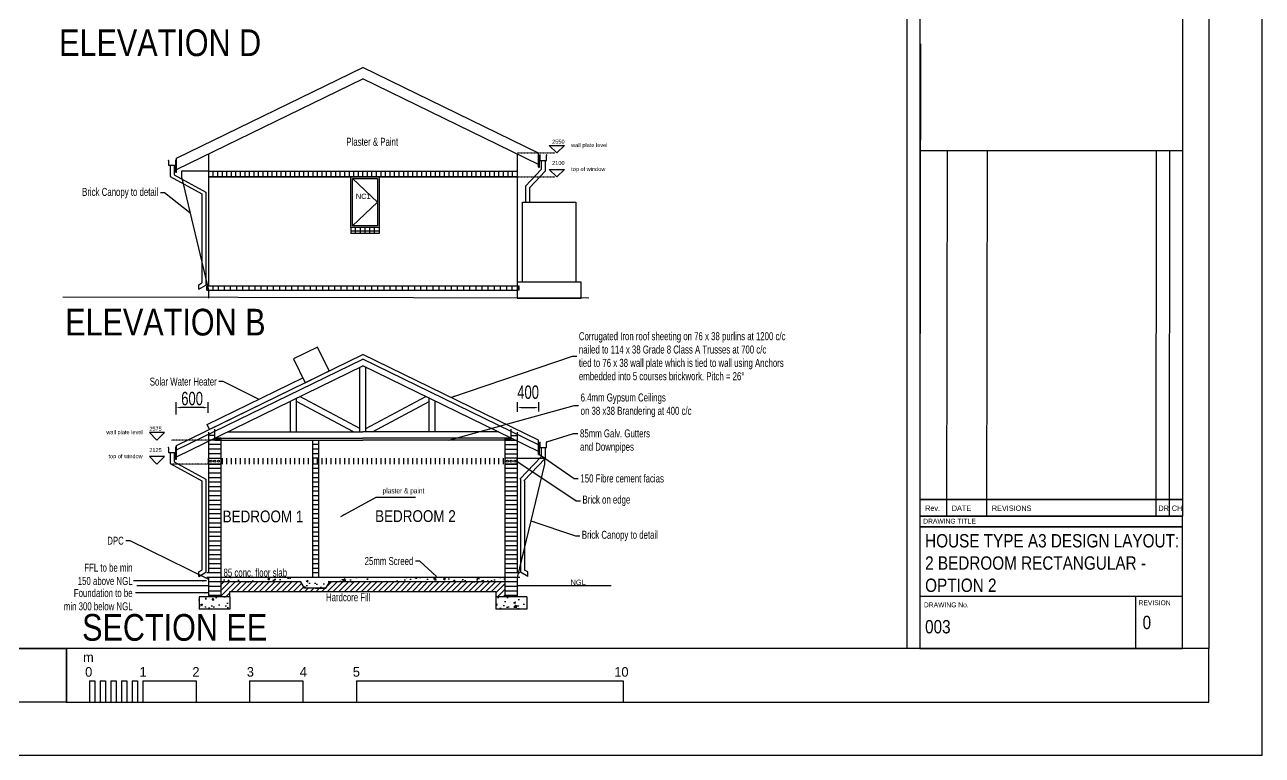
# Model space of a CAD drawing. Header units: millimetres. Extents: x 117 to 65811, y -976 to 29724.
# Drawn here: x 18919 to 42117, y -976 to 12723 of the extents above; entities that cross this region are included whole.
import ezdxf
from ezdxf.enums import TextEntityAlignment as Align

# ---------------------------------------------------------------- set-up
doc = ezdxf.new("R2010")
doc.units = ezdxf.units.MM
doc.linetypes.add('DASHED', pattern=[0.75, 0.5, -0.25])
doc.linetypes.add('DASHED2', pattern=[0.187, 0.125, -0.062])
for name, color, linetype in [('11', 1, 'Continuous'), ('2', 1, 'Continuous'), ('3', 2, 'Continuous'), ('7', 6, 'Continuous'), ('BRICKONEDGE', 5, 'Continuous'), ('DIMS', 5, 'Continuous'), ('RAIN', 5, 'Continuous'), ('TEXT', 5, 'Continuous'), ('TEXTINDOOR', 1, 'Continuous'), ('WALL', 1, 'Continuous'), ('WALLS', 1, 'Continuous'), ('zastitle', 7, 'Continuous')]:
    doc.layers.add(name, color=color, linetype=linetype)
doc.styles.add('AERIAL1-25', font='arial.ttf', dxfattribs={"height": 50})
doc.styles.add('AERIAL100', font='arial.ttf', dxfattribs={"height": 100})
doc.styles.add('COMPACT', font='arial.ttf', dxfattribs={"width": 0.7})
doc.styles.add('ROMANS', font='romans', dxfattribs={"height": 120})
doc.dimstyles.new('AERIAL1-50', dxfattribs={"dimscale": 100, "dimtxt": 2.5, "dimasz": 0.8, "dimexe": 1, "dimexo": 2.5, "dimgap": 0.4, "dimtad": 1, "dimdec": 0, "dimzin": 0, "dimdsep": 46, "dimtxsty": 'COMPACT', "dimcen": 0.09, "dimadec": 0, "dimazin": 0, "dimtfac": 1, "dimtdec": 1, "dimtmove": 2, "dimatfit": 3, "dimfxl": 1, "dimtolj": 1, "dimtzin": 0, "dimarcsym": 0})

# ---------------------------------------------------------------- blocks, each defined once
blk = doc.blocks.new('LCNC1')
at = {"layer": '2', "color": 5}
blk.add_lwpolyline([(30, -30), (503, -30), (503, -919), (30, -919)], close=True, dxfattribs=at)
at = {"layer": '3'}
for p, q in [((0, -949), (0, 0)), ((0, 0), (533, 0)), ((533, 0), (533, -949)), ((30, -30), (503, -475)), ((30, -919), (503, -475))]:
    blk.add_line(p, q, dxfattribs=at)
at = {"layer": '3', "color": 5}
for p, q in [((0, -949), (0, -1059)), ((533, -1019), (0, -1019)), ((533, -1059), (0, -1059)), ((85, -949), (85, -1059)), ((178, -949), (178, -1059)), ((265, -949), (265, -1059)), ((350, -949), (350, -1059)), ((440, -949), (440, -1059)), ((533, -949), (533, -1059))]:
    blk.add_line(p, q, dxfattribs=at)
at = {"layer": '3', "color": 2}
blk.add_line((533, -949), (0, -949), dxfattribs=at)
blk = doc.blocks.new('*D26')
at = {"layer": 'DEFPOINTS', "color": 0, "transparency": 16777216}
for p in [(21756, 5544), (21756, 5161), (22356, 5192)]:
    blk.add_point(p, dxfattribs=at)
at = {"layer": 'DIMS', "color": 0, "lineweight": -2, "transparency": 16777216}
for p, q in [((21756, 5411), (21756, 5644)), ((22356, 5442), (22356, 5644)), ((22276, 5544), (21836, 5544))]:
    blk.add_line(p, q, dxfattribs=at)
at = {"layer": 'DIMS', "color": 0, "transparency": 16777216}
for points in [[(21836, 5557), (21836, 5530), (21756, 5544)], [(22276, 5557), (22276, 5530), (22356, 5544)]]:
    blk.add_solid(points, dxfattribs=at)
at = {"layer": 'DIMS', "color": 0, "transparency": 16777216, "insert": (22056, 5711), "char_height": 250, "attachment_point": 5, "style": 'COMPACT'}
blk.add_mtext('\\A1;600', dxfattribs=at)
blk = doc.blocks.new('*D56')
at = {"layer": 'DEFPOINTS', "color": 0, "transparency": 16777216}
for p in [(28555, 5544), (28155, 5213), (28555, 5220)]:
    blk.add_point(p, dxfattribs=at)
at = {"layer": 'DIMS', "color": 0, "lineweight": -2, "transparency": 16777216}
for p, q in [((28155, 5463), (28155, 5644)), ((28555, 5470), (28555, 5644)), ((28235, 5544), (28475, 5544))]:
    blk.add_line(p, q, dxfattribs=at)
at = {"layer": 'DIMS', "color": 0, "transparency": 16777216}
for points in [[(28235, 5557), (28235, 5530), (28155, 5544)], [(28475, 5557), (28475, 5530), (28555, 5544)]]:
    blk.add_solid(points, dxfattribs=at)
at = {"layer": 'DIMS', "color": 0, "transparency": 16777216, "insert": (28355, 5831), "char_height": 250, "attachment_point": 5, "style": 'COMPACT'}
blk.add_mtext('\\A1;400', dxfattribs=at)

msp = doc.modelspace()

# ---------------------------------------------------------------- hatches: boundary and pattern name
at = {"layer": '7'}
h = msp.add_hatch(dxfattribs=at)
h.set_pattern_fill('AR-CONC', color=256, scale=50, style=0)
h.set_pattern_definition([(50, (-3507546.27, -1527520.47), (358.630091, -31.376067), [37.5, -412.5]), (355, (-3507546.27, -1527520.47), (-69.375667, 376.096067), [30, -330]), (100.4514, (-3507516.38, -1527523.1), (289.25469, 344.71977), [31.870095, -350.571056]), (46.1842, (-3507546.27, -1527420.47), (533.620524, -82.759507), [56.25, -618.75]), (96.6356, (-3507501.8, -1527427.37), (467.33135, 487.058935), [47.805144, -525.8565]), (351.1842, (-3507546.27, -1527420.5), (467.33097, 487.0593), [45, -495]), (21, (-3507496.27, -1527445.47), (298.453526, -201.309445), [37.5, -412.5]), (326, (-3507496.27, -1527445.47), (121.657666, 362.575023), [30, -330]), (71.4514, (-3507471.4, -1527462.25), (420.111314, 161.265248), [31.870095, -350.571056]), (37.5, (-3507546.27, -1527520.47), (6.0799277, 166.446927), [0, -326, 0, -335, 0, -331.25]), (7.5, (-3507546.27, -1527520.47), (131.534769, 197.205856), [0, -191, 0, -318.5, 0, -126.25]), (327.5, (-3507657.77, -1527520.47), (266.911218, -11.277436), [0, -125, 0, -390, 0, -517.5]), (317.5, (-3507707.77, -1527520.47), (291.593085, 50.052491), [0, -162.5, 0, -259, 0, -367.5])])
h.paths.add_polyline_path([(22765.9, 1993.7), (22185.9, 1993.7), (22185.9, 1763.7), (22765.9, 1763.7)])
h.paths.add_polyline_path([(27920.9, 2358.7), (22595.9, 2358.7), (22595.9, 2273.7), (24092.3, 2273.7), (24165.6, 2158.7), (24365.6, 2158.7), (24565.6, 2158.7), (24639, 2273.7), (27920.9, 2273.7)])
h.paths.add_polyline_path([(28330.9, 1993.7), (27750.9, 1993.7), (27750.9, 1763.7), (28330.9, 1763.7)])
h = msp.add_hatch(dxfattribs=at)
h.set_pattern_fill('ANSI31', color=256, scale=600, style=0)
h.set_pattern_definition([(45, (-3507546.27, -1527520.47), (-53.0330086, 53.0330086), [])])
h.paths.add_polyline_path([(27750.9, 2093.7), (27750.9, 1993.7), (27920.9, 1993.7), (27920.9, 2273.7), (24639, 2273.7), (24565.6, 2158.7), (24365.6, 2158.7), (24165.6, 2158.7), (24092.3, 2273.7), (22595.9, 2273.7), (22595.9, 1993.7), (22765.9, 1993.7), (22765.9, 2093.7)])

# ---------------------------------------------------------------- linework, layer by layer
at = {"color": 1, "linetype": 'Continuous'}
for p, q in [((35697.8, 28723.6), (35697.8, 3506.2)), ((40621.3, 28723.7), (40621.3, 3506.2)), ((35707.8, 12363.4), (35697.8, 5117.3)), ((40631.3, 10357.3), (35707.8, 10357.3)), ((40621.3, 3819), (35697.8, 3819)), ((35697.8, 3819), (40621.3, 3819)), ((35697.8, 3506.2), (40621.3, 3506.2)), ((35697.8, 3506.2), (40621.3, 3506.2)), ((35697.8, 2008.4), (40621.3, 2008.4)), ((39739, 2008.4), (39739, 1023.7))]:
    msp.add_line(p, q, dxfattribs=at)
at = {"color": 3, "linetype": 'Continuous'}
for p, q in [((41117.3, 28723.7), (41117.3, 1023.7)), ((41117.3, 28723.6), (41117.3, 1023.7)), ((40621.3, 3510.2), (40621.3, 3506.2))]:
    msp.add_line(p, q, dxfattribs=at)
at = {"color": 2, "linetype": 'Continuous'}
for p, q in [((36208.2, 10357.3), (36198.2, 3506.2)), ((36958.8, 10357.3), (36948.8, 3506.2)), ((40130.9, 10357.3), (40120.9, 3506.2)), ((40381.1, 10357.3), (40371.1, 3506.2))]:
    msp.add_line(p, q, dxfattribs=at)
at = {"color": 3, "linetype": 'Continuous'}
msp.add_lwpolyline([(1117.3, 28723.7), (35451.6, 28723.7), (35451.6, 1023.7), (1117.3, 1023.7)], close=True, dxfattribs=at)
at = {"color": 1, "linetype": 'Continuous'}
for points in [[(35697.8, 3304.3), (40621.3, 3304.3), (40621.3, 3506.2), (35697.8, 3506.2)], [(35697.8, 1023.7), (40621.3, 1023.7), (40621.3, 3304.3), (35697.8, 3304.3)]]:
    msp.add_lwpolyline(points, close=True, dxfattribs=at)
at = {"layer": '11'}
for p, q in [((20135.2, 420.1), (20235.2, 420.1)), ((20135.2, 420.1), (20135.2, 20.1)), ((20235.2, 420.1), (20235.2, 20.1)), ((20335.2, 420.1), (20335.2, 20.1)), ((20335.2, 420.1), (20435.2, 420.1)), ((20435.2, 420.1), (20435.2, 20.1)), ((20535.2, 420.1), (20535.2, 20.1)), ((20535.2, 420.1), (20635.2, 420.1)), ((20635.2, 420.1), (20635.2, 20.1)), ((20735.2, 420.1), (20735.2, 20.1)), ((20735.2, 420.1), (20835.2, 420.1)), ((20835.2, 420.1), (20835.2, 20.1)), ((20935.2, 420.1), (20935.2, 20.1)), ((20935.2, 420.1), (21035.2, 420.1)), ((21035.2, 420.1), (21035.2, 20.1)), ((21135.2, 420.1), (22135.2, 420.1)), ((21135.2, 420.1), (21135.2, 20.1)), ((22135.2, 420.1), (22135.2, 20.1)), ((23135.2, 420.1), (24135.2, 420.1)), ((23135.2, 420.1), (23135.2, 20.1)), ((24135.2, 420.1), (24135.2, 20.1)), ((25135.2, 420.1), (30135.2, 420.1)), ((25135.2, 420.1), (25135.2, 20.1)), ((30135.2, 420.1), (30135.2, 20.1)), ((20235.2, 20.1), (20335.2, 20.1)), ((20435.2, 20.1), (20535.2, 20.1)), ((20635.2, 20.1), (20735.2, 20.1)), ((20835.2, 20.1), (20935.2, 20.1)), ((21035.2, 20.1), (21135.2, 20.1)), ((22135.2, 20.1), (23135.2, 20.1)), ((24135.2, 20.1), (25135.2, 20.1))]:
    msp.add_line(p, q, dxfattribs=at)
at = {"layer": '2', "color": 2}
for p, q in [((28893.9, 10317.7), (28752.5, 10459.2)), ((28752.5, 10459.2), (29035.3, 10459.2)), ((28893.9, 10317.7), (29035.3, 10459.2)), ((28893.9, 9867.7), (28752.5, 10009.2)), ((28752.5, 10009.2), (29035.3, 10009.2)), ((28893.9, 9867.7), (29035.3, 10009.2)), ((21398.1, 4933.7), (21256.6, 5075.1)), ((21539.5, 5075.1), (21256.6, 5075.1)), ((21398.1, 4933.7), (21539.5, 5075.1)), ((21398.1, 4483.7), (21256.6, 4625.1)), ((21539.5, 4625.1), (21256.6, 4625.1)), ((21398.1, 4483.7), (21539.5, 4625.1))]:
    msp.add_line(p, q, dxfattribs=at)
at = {"layer": '7'}
for p, q in [((22765.9, 2093.7), (27750.9, 2093.7)), ((22765.9, 1993.7), (22765.9, 2093.7)), ((27750.9, 2093.7), (27750.9, 1993.7))]:
    msp.add_line(p, q, dxfattribs=at)
at = {"layer": 'BRICKONEDGE'}
for p, q in [((22365.9, 9977.7), (28150.9, 9977.7)), ((22453.4, 9867.7), (22453.4, 9977.7)), ((22538.4, 9867.7), (22538.4, 9977.7)), ((22623.4, 9867.7), (22623.4, 9977.7)), ((22708.4, 9867.7), (22708.4, 9977.7)), ((22793.4, 9867.7), (22793.4, 9977.7)), ((22878.4, 9867.7), (22878.4, 9977.7)), ((22963.4, 9867.7), (22963.4, 9977.7)), ((23048.4, 9867.7), (23048.4, 9977.7)), ((23133.4, 9867.7), (23133.4, 9977.7)), ((23218.4, 9867.7), (23218.4, 9977.7)), ((23303.4, 9867.7), (23303.4, 9977.7)), ((23388.4, 9867.7), (23388.4, 9977.7)), ((23473.4, 9867.7), (23473.4, 9977.7)), ((23558.4, 9867.7), (23558.4, 9977.7)), ((23643.4, 9867.7), (23643.4, 9977.7)), ((23728.4, 9867.7), (23728.4, 9977.7)), ((23813.4, 9867.7), (23813.4, 9977.7)), ((23898.4, 9867.7), (23898.4, 9977.7)), ((23983.4, 9867.7), (23983.4, 9977.7)), ((24068.4, 9867.7), (24068.4, 9977.7)), ((24153.4, 9867.7), (24153.4, 9977.7)), ((24238.4, 9867.7), (24238.4, 9977.7)), ((24323.4, 9867.7), (24323.4, 9977.7)), ((24408.4, 9867.7), (24408.4, 9977.7)), ((24493.4, 9867.7), (24493.4, 9977.7)), ((24578.4, 9867.7), (24578.4, 9977.7)), ((24663.4, 9867.7), (24663.4, 9977.7)), ((24748.4, 9867.7), (24748.4, 9977.7)), ((24833.4, 9867.7), (24833.4, 9977.7)), ((24918.4, 9867.7), (24918.4, 9977.7)), ((25004.6, 9867.7), (25004.6, 9977.7)), ((25089.6, 9867.7), (25089.6, 9977.7)), ((25173.4, 9867.7), (25173.4, 9977.7)), ((25258.4, 9867.7), (25258.4, 9977.7)), ((25343.4, 9867.7), (25343.4, 9977.7)), ((25428.4, 9867.7), (25428.4, 9977.7)), ((25513.4, 9867.7), (25513.4, 9977.7)), ((25598.4, 9867.7), (25598.4, 9977.7)), ((25683.4, 9867.7), (25683.4, 9977.7)), ((25768.4, 9867.7), (25768.4, 9977.7)), ((25853.4, 9867.7), (25853.4, 9977.7)), ((25938.4, 9867.7), (25938.4, 9977.7)), ((26023.4, 9867.7), (26023.4, 9977.7)), ((26108.4, 9867.7), (26108.4, 9977.7)), ((26193.4, 9867.7), (26193.4, 9977.7)), ((26278.4, 9867.7), (26278.4, 9977.7)), ((26363.4, 9867.7), (26363.4, 9977.7)), ((26448.4, 9867.7), (26448.4, 9977.7)), ((26533.4, 9867.7), (26533.4, 9977.7)), ((26618.4, 9867.7), (26618.4, 9977.7)), ((26703.4, 9867.7), (26703.4, 9977.7)), ((26788.4, 9867.7), (26788.4, 9977.7)), ((26873.4, 9867.7), (26873.4, 9977.7)), ((26958.4, 9867.7), (26958.4, 9977.7)), ((27043.4, 9867.7), (27043.4, 9977.7)), ((27128.4, 9867.7), (27128.4, 9977.7)), ((27213.4, 9867.7), (27213.4, 9977.7)), ((27298.4, 9867.7), (27298.4, 9977.7)), ((27383.4, 9867.7), (27383.4, 9977.7)), ((27468.4, 9867.7), (27468.4, 9977.7)), ((27553.4, 9867.7), (27553.4, 9977.7)), ((27638.4, 9867.7), (27638.4, 9977.7)), ((27723.4, 9867.7), (27723.4, 9977.7)), ((27808.4, 9867.7), (27808.4, 9977.7)), ((27893.4, 9867.7), (27893.4, 9977.7)), ((27978.4, 9867.7), (27978.4, 9977.7)), ((28063.4, 9867.7), (28063.4, 9977.7)), ((28150.9, 9867.7), (22365.9, 9867.7)), ((22365.9, 9867.7), (28150.9, 9867.7)), ((25030.9, 9867.7), (25563.9, 9867.7)), ((22332.8, 7827.7), (22332.8, 7742.7)), ((22365.9, 7827.7), (22332.8, 7827.7)), ((22332.8, 7742.7), (22332.8, 7827.7)), ((22332.8, 7742.7), (22365.9, 7742.7)), ((22332.8, 7742.7), (22365.9, 7742.7)), ((22365.9, 7827.7), (28184.1, 7827.7)), ((22365.9, 7742.7), (28150.9, 7742.7)), ((22449.1, 7742.7), (22449.1, 7827.7)), ((22549.1, 7742.7), (22549.1, 7827.7)), ((22664.1, 7742.7), (22664.1, 7827.7)), ((22779.1, 7742.7), (22779.1, 7827.7)), ((22894.1, 7742.7), (22894.1, 7827.7)), ((23009.1, 7742.7), (23009.1, 7827.7)), ((23124.1, 7742.7), (23124.1, 7827.7)), ((23239.1, 7742.7), (23239.1, 7827.7)), ((23354.1, 7742.7), (23354.1, 7827.7)), ((23469.1, 7742.7), (23469.1, 7827.7)), ((23584.1, 7742.7), (23584.1, 7827.7)), ((23699.1, 7742.7), (23699.1, 7827.7)), ((23814.1, 7742.7), (23814.1, 7827.7)), ((23929.1, 7742.7), (23929.1, 7827.7)), ((24044.1, 7742.7), (24044.1, 7827.7)), ((24159.1, 7742.7), (24159.1, 7827.7)), ((24274.1, 7742.7), (24274.1, 7827.7)), ((24389.1, 7742.7), (24389.1, 7827.7)), ((24504.1, 7742.7), (24504.1, 7827.7)), ((24619.1, 7742.7), (24619.1, 7827.7)), ((24734.1, 7742.7), (24734.1, 7827.7)), ((24849.1, 7742.7), (24849.1, 7827.7)), ((24964.1, 7742.7), (24964.1, 7827.7)), ((25079.1, 7742.7), (25079.1, 7827.7)), ((25194.1, 7742.7), (25194.1, 7827.7)), ((25194.1, 7742.7), (25194.1, 7827.7)), ((25309.1, 7742.7), (25309.1, 7827.7)), ((25424.1, 7742.7), (25424.1, 7827.7)), ((25539.1, 7742.7), (25539.1, 7827.7)), ((25654.1, 7742.7), (25654.1, 7827.7)), ((25769.1, 7742.7), (25769.1, 7827.7)), ((25884.1, 7742.7), (25884.1, 7827.7)), ((25999.1, 7742.7), (25999.1, 7827.7)), ((26114.1, 7742.7), (26114.1, 7827.7)), ((26229.1, 7742.7), (26229.1, 7827.7)), ((26344.1, 7742.7), (26344.1, 7827.7)), ((26459.1, 7742.7), (26459.1, 7827.7)), ((26574.1, 7742.7), (26574.1, 7827.7)), ((26689.1, 7742.7), (26689.1, 7827.7)), ((26804.1, 7742.7), (26804.1, 7827.7)), ((26919.1, 7742.7), (26919.1, 7827.7)), ((27034.1, 7742.7), (27034.1, 7827.7)), ((27149.1, 7742.7), (27149.1, 7827.7)), ((27264.1, 7742.7), (27264.1, 7827.7)), ((27379.1, 7742.7), (27379.1, 7827.7)), ((27494.1, 7742.7), (27494.1, 7827.7)), ((27609.1, 7742.7), (27609.1, 7827.7)), ((27724.1, 7742.7), (27724.1, 7827.7)), ((27839.1, 7742.7), (27839.1, 7827.7)), ((27954.1, 7742.7), (27954.1, 7827.7)), ((28054.1, 7742.7), (28054.1, 7827.7)), ((28150.9, 7827.7), (28184.1, 7827.7)), ((28184.1, 7742.7), (28150.9, 7742.7)), ((28184.1, 7742.7), (28150.9, 7742.7)), ((28184.1, 7827.7), (28184.1, 7742.7)), ((28184.1, 7742.7), (28184.1, 7827.7)), ((22623.4, 4483.7), (22623.4, 4593.7)), ((22708.4, 4483.7), (22708.4, 4593.7)), ((22793.4, 4483.7), (22793.4, 4593.7)), ((22878.4, 4483.7), (22878.4, 4593.7)), ((22963.4, 4483.7), (22963.4, 4593.7)), ((23048.4, 4483.7), (23048.4, 4593.7)), ((23133.4, 4483.7), (23133.4, 4593.7)), ((23218.4, 4483.7), (23218.4, 4593.7)), ((23303.4, 4483.7), (23303.4, 4593.7)), ((23388.4, 4483.7), (23388.4, 4593.7)), ((23473.4, 4483.7), (23473.4, 4593.7)), ((23558.4, 4483.7), (23558.4, 4593.7)), ((23643.4, 4483.7), (23643.4, 4593.7)), ((23728.4, 4483.7), (23728.4, 4593.7)), ((23813.4, 4483.7), (23813.4, 4593.7)), ((23898.4, 4483.7), (23898.4, 4593.7)), ((23983.4, 4483.7), (23983.4, 4593.7)), ((24068.4, 4483.7), (24068.4, 4593.7)), ((24153.4, 4483.7), (24153.4, 4593.7)), ((24238.4, 4483.7), (24238.4, 4593.7)), ((24425.9, 4483.7), (24315.9, 4483.7)), ((24433.4, 4593.7), (24323.4, 4593.7)), ((24323.4, 4483.7), (24323.4, 4593.7)), ((24408.4, 4483.7), (24408.4, 4593.7)), ((24493.4, 4483.7), (24493.4, 4593.7)), ((24578.4, 4483.7), (24578.4, 4593.7)), ((24663.4, 4483.7), (24663.4, 4593.7)), ((24748.4, 4483.7), (24748.4, 4593.7)), ((24833.4, 4483.7), (24833.4, 4593.7)), ((24918.4, 4483.7), (24918.4, 4593.7)), ((25003.4, 4483.7), (25003.4, 4593.7)), ((25088.4, 4483.7), (25088.4, 4593.7)), ((25173.4, 4483.7), (25173.4, 4593.7)), ((25258.4, 4483.7), (25258.4, 4593.7)), ((25343.4, 4483.7), (25343.4, 4593.7)), ((25428.4, 4483.7), (25428.4, 4593.7)), ((25513.4, 4483.7), (25513.4, 4593.7)), ((25598.4, 4483.7), (25598.4, 4593.7)), ((25683.4, 4483.7), (25683.4, 4593.7)), ((25768.4, 4483.7), (25768.4, 4593.7)), ((25853.4, 4483.7), (25853.4, 4593.7)), ((25938.4, 4483.7), (25938.4, 4593.7)), ((26023.4, 4483.7), (26023.4, 4593.7)), ((26108.4, 4483.7), (26108.4, 4593.7)), ((26193.4, 4483.7), (26193.4, 4593.7)), ((26278.4, 4483.7), (26278.4, 4593.7)), ((26363.4, 4483.7), (26363.4, 4593.7)), ((26448.4, 4483.7), (26448.4, 4593.7)), ((26533.4, 4483.7), (26533.4, 4593.7)), ((26618.4, 4483.7), (26618.4, 4593.7)), ((26703.4, 4483.7), (26703.4, 4593.7)), ((26788.4, 4483.7), (26788.4, 4593.7)), ((26873.4, 4483.7), (26873.4, 4593.7)), ((26958.4, 4483.7), (26958.4, 4593.7)), ((27043.4, 4483.7), (27043.4, 4593.7)), ((27128.4, 4483.7), (27128.4, 4593.7)), ((27213.4, 4483.7), (27213.4, 4593.7)), ((27298.4, 4483.7), (27298.4, 4593.7)), ((27383.4, 4483.7), (27383.4, 4593.7)), ((27468.4, 4483.7), (27468.4, 4593.7)), ((27553.4, 4483.7), (27553.4, 4593.7)), ((27638.4, 4483.7), (27638.4, 4593.7)), ((27723.4, 4483.7), (27723.4, 4593.7)), ((27808.4, 4483.7), (27808.4, 4593.7)), ((27893.4, 4483.7), (27893.4, 4593.7))]:
    msp.add_line(p, q, dxfattribs=at)
at = {"layer": 'BRICKONEDGE', "color": 5}
for p, q in [((21765.9, 4749.8), (25258.4, 6453.2)), ((21765.9, 4622.9), (25258.4, 6326.3)), ((28550.9, 4847.3), (25258.4, 6453.2)), ((28550.9, 4720.5), (25258.4, 6326.3))]:
    msp.add_line(p, q, dxfattribs=at)
at = {"layer": 'DEFPOINTS', "color": 2, "linetype": 'Continuous'}
for p, q in [((42117.3, -976.3), (42117.3, 29723.7)), ((117.3, -976.3), (42117.3, -976.3))]:
    msp.add_line(p, q, dxfattribs=at)
at = {"layer": 'DIMS', "color": 4, "linetype": 'DASHED2'}
for p, q in [((28150.9, 10317.7), (28853.9, 10317.7)), ((28150.9, 9867.7), (28853.9, 9867.7)), ((22365.9, 4933.7), (21662.9, 4933.7)), ((22365.9, 4483.7), (21662.9, 4483.7))]:
    msp.add_line(p, q, dxfattribs=at)
at = {"layer": 'RAIN', "color": 2}
for p, q in [((28704.7, 10283.1), (28699.7, 10283.1)), ((28699.7, 10273.1), (28704.7, 10273.1)), ((28699.7, 10178.1), (28699.7, 10273.1)), ((28704.7, 10273.1), (28704.7, 10283.1)), ((21612.2, 10185.6), (21617.2, 10185.6)), ((21612.2, 10175.6), (21612.2, 10185.6)), ((21617.2, 10175.6), (21612.2, 10175.6)), ((21617.2, 10080.6), (21617.2, 10175.6)), ((21742.2, 10080.6), (21617.2, 10080.6)), ((21642.2, 10080.6), (21642.2, 9878)), ((21717.2, 10080.6), (21717.2, 9909.1)), ((28599.7, 10006.6), (28309.2, 9697.9)), ((28674.7, 9975.5), (28384.2, 9666.8)), ((28574.7, 10178.1), (28699.7, 10178.1)), ((28599.7, 10178.1), (28599.7, 10006.6)), ((28674.7, 10178.1), (28674.7, 9975.5)), ((21642.2, 9878), (22240.9, 9551.8)), ((21717.2, 9909.1), (22315.9, 9582.8)), ((22240.9, 9551.8), (22240.9, 7881.6)), ((22315.9, 9582.8), (22315.9, 7838.3)), ((28309.2, 9697.9), (28309.2, 9392.7)), ((28384.2, 9666.8), (28384.2, 9392.7)), ((22183.2, 7848.3), (22240.9, 7881.6)), ((22183.2, 7761.7), (22183.2, 7848.3)), ((22183.2, 7761.7), (22315.9, 7838.3)), ((28550.9, 4889.6), (28550.9, 4931.9)), ((28574.7, 4902.5), (28574.7, 4794)), ((28704.7, 4899), (28699.7, 4899)), ((28699.7, 4889), (28704.7, 4889)), ((28699.7, 4794), (28699.7, 4889)), ((28704.7, 4889), (28704.7, 4899)), ((21612.2, 4801.5), (21617.2, 4801.5)), ((21612.2, 4791.5), (21612.2, 4801.5)), ((21617.2, 4791.5), (21612.2, 4791.5)), ((21617.2, 4696.5), (21617.2, 4791.5)), ((21742.2, 4696.5), (21617.2, 4696.5)), ((21642.2, 4696.5), (21642.2, 4493.9)), ((21717.2, 4696.5), (21717.2, 4525)), ((21742.2, 4804.9), (21742.2, 4696.5)), ((21765.9, 4792), (21765.9, 4834.3)), ((28574.7, 4794), (28699.7, 4794)), ((28599.7, 4794), (28599.7, 4622.5)), ((28674.7, 4794), (28674.7, 4591.5)), ((21642.2, 4493.9), (22240.9, 4167.7)), ((21717.2, 4525), (22315.9, 4198.8)), ((28599.7, 4622.5), (28200.9, 4198.8)), ((28674.7, 4591.5), (28275.9, 4167.7)), ((22315.9, 4198.8), (22315.9, 2454.2)), ((28214.6, 4198.8), (28214.6, 2454.2)), ((22240.9, 4167.7), (22240.9, 2497.5)), ((28289.6, 4167.7), (28289.6, 2497.5)), ((22183.2, 2464.2), (22240.9, 2497.5)), ((22183.2, 2377.6), (22183.2, 2464.2)), ((22183.2, 2377.6), (22315.9, 2454.2)), ((28347.3, 2377.6), (28214.6, 2454.2)), ((28347.3, 2464.2), (28289.6, 2497.5)), ((28347.3, 2377.6), (28347.3, 2464.2))]:
    msp.add_line(p, q, dxfattribs=at)
at = {"layer": 'RAIN', "color": 5}
for p, q in [((25201.4, 5085.7), (25201.4, 6298.5)), ((25315.4, 5085.7), (25315.4, 6298.5)), ((23901, 5085.7), (23901, 5664.3)), ((24015, 5085.7), (24015, 5719.9)), ((25080.5, 5085.7), (24015, 5655.3)), ((25201.4, 5150.3), (24078.3, 5750.7)), ((25201.4, 5150.3), (24078.3, 5750.7)), ((25315.4, 5150.3), (26438.6, 5750.7)), ((25315.4, 5150.3), (26438.6, 5750.7)), ((25436.3, 5085.7), (26501.8, 5655.3)), ((26501.8, 5085.7), (26501.8, 5719.9)), ((26615.8, 5085.7), (26615.8, 5664.3)), ((22480.9, 4971.7), (25258.4, 4971.7)), ((22480.9, 4933.7), (25258.4, 4933.7)), ((22714.7, 5085.7), (25258.4, 5085.7)), ((27802.2, 5085.7), (25258.4, 5085.7)), ((28035.9, 4971.7), (25258.4, 4971.7)), ((28035.9, 4933.7), (25258.4, 4933.7)), ((28550.9, 4664.6), (28550.9, 4889.6)), ((28550.9, 4889.6), (28565.9, 4889.6)), ((28565.9, 4664.6), (28565.9, 4889.6)), ((21750.9, 4567), (21750.9, 4792)), ((21765.9, 4792), (21750.9, 4792)), ((21765.9, 4567), (21765.9, 4792)), ((21765.9, 4624.6), (21765.9, 4739.6)), ((21765.9, 4624.6), (21765.9, 4739.6)), ((28550.9, 4722.2), (28550.9, 4837.1)), ((28550.9, 4722.2), (28550.9, 4837.1)), ((28550.9, 4664.6), (28565.9, 4664.6)), ((21765.9, 4567), (21750.9, 4567))]:
    msp.add_line(p, q, dxfattribs=at)
at = {"layer": 'TEXTINDOOR'}
for p, q in [((22365.9, 10299.7), (22365.9, 7827.7)), ((28150.9, 10299.7), (28150.9, 7827.7))]:
    msp.add_line(p, q, dxfattribs=at)
at = {"layer": 'WALL'}
for p, q in [((21765.9, 10218.4), (25258.4, 11921.8)), ((28550.9, 10316), (25258.4, 11921.8)), ((21765.9, 4834.3), (25258.4, 6537.7)), ((28550.9, 4931.9), (25258.4, 6537.7)), ((22480.9, 4933.7), (22480.9, 5140.8)), ((28035.9, 4933.7), (28035.9, 5140.8)), ((22365.9, 5084.7), (22365.9, 2443.7)), ((22480.9, 4971.7), (22595.9, 4971.7)), ((22595.9, 4971.7), (22480.9, 4971.7)), ((22595.9, 4933.7), (22480.9, 4933.7)), ((22595.9, 4933.7), (22595.9, 2358.7)), ((24315.9, 4933.7), (24315.9, 2358.7)), ((24425.9, 4933.7), (24425.9, 2358.7)), ((28035.9, 4971.7), (27920.9, 4971.7)), ((27920.9, 4971.7), (28035.9, 4971.7)), ((27920.9, 4933.7), (27920.9, 2358.7)), ((27920.9, 4933.7), (28035.9, 4933.7)), ((28150.9, 5084.7), (28150.9, 2443.7)), ((22365.9, 4593.7), (22595.9, 4593.7)), ((22365.9, 4483.7), (22595.9, 4483.7)), ((28150.9, 4593.7), (27920.9, 4593.7)), ((28150.9, 4483.7), (27920.9, 4483.7))]:
    msp.add_line(p, q, dxfattribs=at)
at = {"layer": 'WALL', "color": 3}
for p, q in [((29494.2, 7592.7), (19635.5, 7611.9)), ((21022.6, 2208.7), (22365.9, 2208.7)), ((28150.9, 2208.7), (29909.7, 2208.7))]:
    msp.add_line(p, q, dxfattribs=at)
at = {"layer": 'WALL', "color": 2}
for p, q in [((22480.9, 5018.7), (22365.9, 5018.7)), ((22595.9, 4933.7), (22365.9, 4933.7)), ((22595.9, 4933.7), (22365.9, 4933.7)), ((27920.9, 4933.7), (28150.9, 4933.7)), ((27920.9, 4933.7), (28150.9, 4933.7)), ((28035.9, 5018.7), (28150.9, 5018.7)), ((22595.9, 4848.7), (22365.9, 4848.7)), ((22595.9, 4763.7), (22365.9, 4763.7)), ((22595.9, 4678.7), (22365.9, 4678.7)), ((24433.4, 4848.7), (24323.4, 4848.7)), ((24433.4, 4763.7), (24323.4, 4763.7)), ((24433.4, 4678.7), (24323.4, 4678.7)), ((27920.9, 4848.7), (28150.9, 4848.7)), ((27920.9, 4763.7), (28150.9, 4763.7)), ((27920.9, 4678.7), (28150.9, 4678.7)), ((22595.9, 4398.7), (22365.9, 4398.7)), ((22595.9, 4313.7), (22365.9, 4313.7)), ((22595.9, 4228.7), (22365.9, 4228.7)), ((24425.9, 4398.7), (24315.9, 4398.7)), ((24425.9, 4313.7), (24315.9, 4313.7)), ((24425.9, 4228.7), (24315.9, 4228.7)), ((28150.9, 4398.7), (27920.9, 4398.7)), ((28150.9, 4313.7), (27920.9, 4313.7)), ((28150.9, 4228.7), (27920.9, 4228.7)), ((22595.9, 4143.7), (22365.9, 4143.7)), ((22595.9, 4058.7), (22365.9, 4058.7)), ((22595.9, 3973.7), (22365.9, 3973.7)), ((24425.9, 4143.7), (24315.9, 4143.7)), ((24425.9, 4058.7), (24315.9, 4058.7)), ((24425.9, 3973.7), (24315.9, 3973.7)), ((28150.9, 4143.7), (27920.9, 4143.7)), ((28150.9, 4058.7), (27920.9, 4058.7)), ((28150.9, 3973.7), (27920.9, 3973.7)), ((22595.9, 3888.7), (22365.9, 3888.7)), ((22595.9, 3803.7), (22365.9, 3803.7)), ((22595.9, 3718.7), (22365.9, 3718.7)), ((24425.9, 3888.7), (24315.9, 3888.7)), ((24425.9, 3803.7), (24315.9, 3803.7)), ((24425.9, 3718.7), (24315.9, 3718.7)), ((28150.9, 3888.7), (27920.9, 3888.7)), ((28150.9, 3803.7), (27920.9, 3803.7)), ((28150.9, 3718.7), (27920.9, 3718.7)), ((22595.9, 3633.7), (22365.9, 3633.7)), ((22595.9, 3548.7), (22365.9, 3548.7)), ((24425.9, 3633.7), (24315.9, 3633.7)), ((24425.9, 3548.7), (24315.9, 3548.7)), ((28150.9, 3633.7), (27920.9, 3633.7)), ((28150.9, 3548.7), (27920.9, 3548.7)), ((22595.9, 3463.7), (22365.9, 3463.7)), ((22595.9, 3378.7), (22365.9, 3378.7)), ((22595.9, 3293.7), (22365.9, 3293.7)), ((24425.9, 3463.7), (24315.9, 3463.7)), ((24425.9, 3378.7), (24315.9, 3378.7)), ((24425.9, 3293.7), (24315.9, 3293.7)), ((28150.9, 3463.7), (27920.9, 3463.7)), ((28150.9, 3378.7), (27920.9, 3378.7)), ((28150.9, 3293.7), (27920.9, 3293.7)), ((22595.9, 3208.7), (22365.9, 3208.7)), ((22595.9, 3123.7), (22365.9, 3123.7)), ((22595.9, 3038.7), (22365.9, 3038.7)), ((24425.9, 3208.7), (24315.9, 3208.7)), ((24425.9, 3123.7), (24315.9, 3123.7)), ((24425.9, 3038.7), (24315.9, 3038.7)), ((28150.9, 3208.7), (27920.9, 3208.7)), ((28150.9, 3123.7), (27920.9, 3123.7)), ((28150.9, 3038.7), (27920.9, 3038.7)), ((22595.9, 2953.7), (22365.9, 2953.7)), ((22595.9, 2868.7), (22365.9, 2868.7)), ((24425.9, 2953.7), (24315.9, 2953.7)), ((24425.9, 2868.7), (24315.9, 2868.7)), ((28150.9, 2953.7), (27920.9, 2953.7)), ((28150.9, 2868.7), (27920.9, 2868.7)), ((22595.9, 2783.7), (22365.9, 2783.7)), ((22595.9, 2698.7), (22365.9, 2698.7)), ((22595.9, 2613.7), (22365.9, 2613.7)), ((24425.9, 2783.7), (24315.9, 2783.7)), ((24425.9, 2698.7), (24315.9, 2698.7)), ((24425.9, 2613.7), (24315.9, 2613.7)), ((28150.9, 2783.7), (27920.9, 2783.7)), ((28150.9, 2698.7), (27920.9, 2698.7)), ((28150.9, 2613.7), (27920.9, 2613.7)), ((22595.9, 2443.7), (22332.8, 2443.7)), ((22595.9, 2358.7), (22332.8, 2358.7)), ((22595.9, 2528.7), (22365.9, 2528.7)), ((24425.9, 2528.7), (24315.9, 2528.7)), ((24425.9, 2443.7), (24315.9, 2443.7)), ((28150.9, 2528.7), (27920.9, 2528.7)), ((28197.8, 2443.7), (27920.9, 2443.7)), ((28197.8, 2358.7), (27920.9, 2358.7)), ((22595.9, 2273.7), (22365.9, 2273.7)), ((22595.9, 2188.7), (22365.9, 2188.7)), ((22595.9, 2103.7), (22365.9, 2103.7)), ((28150.9, 2273.7), (27920.9, 2273.7)), ((28150.9, 2188.7), (27920.9, 2188.7)), ((28150.9, 2103.7), (27920.9, 2103.7)), ((22595.9, 2018.7), (22365.9, 2018.7)), ((28150.9, 2018.7), (27920.9, 2018.7))]:
    msp.add_line(p, q, dxfattribs=at)
at = {"layer": 'WALL', "color": 5}
for p, q in [((22595.9, 4971.7), (22480.9, 4933.7)), ((22595.9, 4933.7), (22480.9, 4971.7)), ((27920.9, 4971.7), (28035.9, 4933.7)), ((27920.9, 4933.7), (28035.9, 4971.7))]:
    msp.add_line(p, q, dxfattribs=at)
at = {"layer": 'WALL'}
for points in [[(22365.9, 4593.7), (22595.9, 4593.7), (22595.9, 4483.7), (22365.9, 4483.7)], [(28150.9, 4593.7), (27920.9, 4593.7), (27920.9, 4483.7), (28150.9, 4483.7)]]:
    msp.add_lwpolyline(points, close=True, dxfattribs=at)
for centre in [(22410.9, 4538.7), (22480.9, 4538.7), (22550.9, 4538.7), (27965.9, 4538.7), (28035.9, 4538.7), (28105.9, 4538.7)]:
    msp.add_circle(centre, 20, dxfattribs=at)
at = {"layer": 'WALLS', "color": 5}
for p, q in [((21765.9, 10007), (25258.4, 11710.4)), ((28550.9, 10104.6), (25258.4, 11710.4)), ((28550.9, 10048.7), (28550.9, 10273.7)), ((28550.9, 10273.7), (28565.9, 10273.7)), ((28550.9, 10106.2), (28550.9, 10221.2)), ((28550.9, 10106.2), (28550.9, 10221.2)), ((28565.9, 10048.7), (28565.9, 10273.7)), ((21750.9, 9951.1), (21750.9, 10176.1)), ((21765.9, 10176.1), (21750.9, 10176.1)), ((21765.9, 9951.1), (21765.9, 10176.1)), ((21765.9, 10008.7), (21765.9, 10123.7)), ((21765.9, 10008.7), (21765.9, 10123.7)), ((28550.9, 10048.7), (28565.9, 10048.7)), ((21765.9, 9951.1), (21750.9, 9951.1))]:
    msp.add_line(p, q, dxfattribs=at)
at = {"layer": 'WALLS', "color": 2}
for p, q in [((21765.9, 10176.1), (21765.9, 10218.4)), ((28550.9, 10273.7), (28550.9, 10316)), ((28574.7, 10286.5), (28574.7, 10178.1)), ((21742.2, 10189), (21742.2, 10080.6)), ((22365.9, 9977.7), (21855.9, 9977.7)), ((21855.9, 9977.7), (21855.9, 9867.7)), ((21855.9, 9867.7), (22365.9, 7742.7)), ((28150.9, 4593.7), (28660.9, 4593.7)), ((28660.9, 4483.7), (28150.9, 2358.7)), ((28660.9, 4593.7), (28660.9, 4483.7))]:
    msp.add_line(p, q, dxfattribs=at)
at = {"layer": 'WALLS'}
for p, q in [((28250.9, 9392.7), (29250.9, 9392.7)), ((28250.9, 7892.7), (28250.9, 9392.7)), ((29250.9, 9392.7), (29250.9, 7892.7)), ((29350.9, 7892.7), (28150.9, 7892.7)), ((28150.9, 7892.7), (28150.9, 7592.7)), ((29350.9, 7592.7), (29350.9, 7892.7)), ((28150.9, 7592.7), (29350.9, 7592.7)), ((22595.9, 4971.7), (22595.9, 4933.7)), ((27920.9, 4971.7), (27920.9, 4933.7)), ((22365.9, 2358.7), (22365.9, 1993.7)), ((27920.9, 2358.7), (22595.9, 2358.7)), ((22595.9, 2358.7), (22595.9, 1993.7)), ((27920.9, 2358.7), (27920.9, 1993.7)), ((28150.9, 2358.7), (28150.9, 1993.7)), ((24092.3, 2273.7), (22595.9, 2273.7)), ((24165.6, 2158.7), (24092.3, 2273.7)), ((24365.6, 2158.7), (24165.6, 2158.7)), ((24565.6, 2158.7), (24165.6, 2158.7)), ((24365.6, 2158.7), (24565.6, 2158.7)), ((24565.6, 2158.7), (24639, 2273.7)), ((27920.9, 2273.7), (24639, 2273.7)), ((22765.9, 1993.7), (22185.9, 1993.7)), ((22185.9, 1993.7), (22185.9, 1763.7)), ((22765.9, 1993.7), (22765.9, 1763.7)), ((28330.9, 1993.7), (27750.9, 1993.7)), ((27750.9, 1993.7), (27750.9, 1763.7)), ((28330.9, 1993.7), (28330.9, 1763.7)), ((22765.9, 1763.7), (22185.9, 1763.7)), ((28330.9, 1763.7), (27750.9, 1763.7))]:
    msp.add_line(p, q, dxfattribs=at)
at = {"layer": 'WALLS', "color": 3}
for p, q in [((22365.9, 7742.7), (22365.9, 7592.7)), ((28150.9, 7742.7), (28150.9, 7592.7))]:
    msp.add_line(p, q, dxfattribs=at)
at = {"layer": 'WALLS'}
msp.add_lwpolyline([(24626.9, 6229.7), (24407.7, 6679.1), (23958.3, 6459.9), (24177.5, 6010.5), (24626.9, 6229.7)], dxfattribs=at)
msp.add_lwpolyline([(24177.5, 6010.5), (22379.9, 5133.8), (22336.1, 5223.7), (24133.7, 6100.4)], close=True, dxfattribs=at)
at = {"layer": 'zastitle', "linetype": 'Continuous'}
for points in [[(19697.6, 20.1), (1112.1, 20.1), (1112.1, 1023.7), (19697.6, 1023.7)], [(19702.8, 20.1), (1117.3, 20.1), (1117.3, 1023.7), (19702.8, 1023.7)], [(41117.3, 1023.7), (19697.6, 1023.7), (19697.6, 20.1), (41117.3, 20.1)]]:
    msp.add_lwpolyline(points, close=True, dxfattribs=at)

# ---------------------------------------------------------------- block references
at = {"layer": 'WALLS'}
msp.add_blockref('LCNC1', (25030.9, 9867.7), dxfattribs=at)

# ---------------------------------------------------------------- texts
at = {"color": 2, "linetype": 'DASHED', "width": 0.85}
for s, p in [('Rev.', (35797.9, 3606.3)), ('DATE', (36298.3, 3606.3)), ('REVISIONS', (37048.9, 3606.3)), ('DR', (40170.9, 3606.3)), ('CH', (40421.1, 3606.3))]:
    msp.add_text(s, height=100.08, dxfattribs=at).set_placement(p)
at = {"char_height": 90.069, "attachment_point": 1}
for s, insert, width in [('\\fArial|b0|i0|c0|p34;DRAWING TITLE', (35762, 3458.6), 10013.519), ('\\fArial|b0|i0|c0|p34;DRAWING No.', (35775.9, 1888.9), 10013.724), ('\\fArial|b0|i0|c0|p34;REVISION', (39798.7, 1928.3), 10013.519)]:
    msp.add_mtext(s, dxfattribs=dict(at, insert=insert, width=width))
at = {"char_height": 250.193, "attachment_point": 1, "style": 'ROMANS'}
for s, insert, width in [('{\\fArial Narrow|b0|i0|c0|p34;HOUSE TYPE A3 DESIGN LAYOUT: 2 BEDROOM RECTANGULAR - OPTION 2}', (35797.5, 3170.8), 4858.589), ('\\fArial Narrow|b0|i0|c0|p34;0', (39874.7, 1639.2), 13649.529), ('{\\fArial Narrow|b0|i0|c0|p34;003}', (35796.5, 1559.6), 13649.863)]:
    msp.add_mtext(s, dxfattribs=dict(at, insert=insert, width=width))
at = {"layer": '7'}
for s, p in [('m', (20112.6, 772.4)), ('0', (20117.9, 496.8)), ('1', (21136.9, 496.8)), ('2', (22128, 496.8)), ('3', (23148.3, 496.8)), ('4', (24142.1, 496.8)), ('5', (25135.8, 496.8)), ('10', (30104.5, 496.8))]:
    msp.add_text(s, height=180, dxfattribs=at).set_placement(p, align=Align.CENTER)
at = {"layer": 'DIMS', "style": 'AERIAL1-25'}
msp.add_text('NGL', height=100, dxfattribs=at).set_placement((29150.1, 2215.6))
at = {"layer": 'DIMS', "insert": (25405, 9555.3), "char_height": 100, "width": 1878, "attachment_point": 3, "style": 'AERIAL1-25'}
msp.add_mtext('NC1', dxfattribs=at)
at = {"layer": 'DIMS', "style": 'COMPACT'}
for s, insert, char_height, attachment_point in [('plaster & paint', (25629, 3969.5), 100, 4), ('Hardcore Fill', (25397, 1909.4), 150, 9)]:
    msp.add_mtext(s, dxfattribs=dict(at, insert=insert, char_height=char_height, attachment_point=attachment_point))
at = {"layer": 'TEXT', "char_height": 150, "style": 'COMPACT'}
for s, insert, attachment_point in [('Plaster & Paint', (25918, 10450.7), 9), ('Brick Canopy to detail', (21421.5, 9467.4), 9), ('Corrugated Iron roof sheeting on 76 x 38 purlins at 1200 c/c\\Pnailed to 114 x 38 Grade 8 Class A Trusses at 700 c/c\\Ptied to 76 x 38 wall plate which is tied to wall using Anchors\\Pembedded into 5 courses brickwork. Pitch = 26°', (29307.1, 6505.8), 4), ('Solar Water Heater', (22518.2, 6030), 6), ('6.4mm Gypsum Ceilings\\Pon 38 x38 Brandering at 400 c/c', (29339.8, 5585.3), 4), ('85mm Galv. Gutters\\Pand Downpipes', (29328.1, 5134.3), 1), ('150 Fibre cement facias', (29336, 4213.4), 4), ('Brick on edge', (29374.7, 3795.3), 4), ('DPC', (20775.9, 3045.9), 6), ('Brick Canopy to detail', (29361.9, 3136), 4), ('FFL to be min\\P150 above NGL', (20940.3, 2617.2), 3), ('25mm Screed', (26203.5, 2588.7), 9), ('85 conc. floor slab', (23836.1, 2371.5), 9), ('Foundation to be\\Pmin 300 below NGL', (20940.3, 2141.7), 3)]:
    msp.add_mtext(s, dxfattribs=dict(at, insert=insert, attachment_point=attachment_point))
at = {"layer": 'WALL', "color": 2, "linetype": 'Continuous', "char_height": 75, "style": 'AERIAL100'}
for s, insert, attachment_point in [('2550', (28805.6, 10529), 4), ('wall plate level', (29162.3, 10454.4), 4), ('2100', (28805.6, 10129.6), 4), ('top of window', (29162.3, 10004.4), 4), ('wall plate level', (21129.7, 5070.3), 6), ('2575', (21486.4, 5144.9), 6), ('top of window', (21129.7, 4620.3), 6), ('2125', (21486.4, 4745.5), 6)]:
    msp.add_mtext(s, dxfattribs=dict(at, insert=insert, attachment_point=attachment_point))
at = {"layer": 'WALLS', "width": 13639, "style": 'ROMANS'}
for s, insert, char_height, attachment_point in [('\\fArial Narrow|b0|i0|c0|p34;ELEVATION D', (19564.1, 12635.2), 500, 1), ('\\fArial Narrow|b0|i0|c0|p34;ELEVATION B', (19677.5, 7395.5), 500, 1), ('\\fArial Narrow|b0|i0|c0|p34;BEDROOM 1', (24141.7, 3612.4), 220, 3), ('\\fArial Narrow|b0|i0|c0|p34;BEDROOM 2', (26999.5, 3618.5), 220, 3), ('\\fArial Narrow|b0|i0|c0|p34;SECTION EE', (19994.9, 1671.6), 500, 1)]:
    msp.add_mtext(s, dxfattribs=dict(at, insert=insert, char_height=char_height, attachment_point=attachment_point))

# ---------------------------------------------------------------- dimensions: what is measured, and where the dimension line sits
at = {"layer": 'DIMS'}
for base, p1, p2, picture, middle in [((21756.4, 5543.5), (22356.4, 5192.5), (21756.4, 5161.4), '*D26', (22056.4, 5711.2)), ((28554.9, 5543.6), (28155.1, 5213.3), (28554.9, 5220), '*D56', (28355, 5831.2))]:
    dim = msp.add_linear_dim(base=base, p1=p1, p2=p2, dimstyle='AERIAL1-50', dxfattribs=at)
    dim.commit()
    dim.dimension.update_dxf_attribs({"geometry": picture, "text_midpoint": middle})

# ---------------------------------------------------------------- leaders
at = {"layer": 'DIMS', "annotation_type": 0, "has_hookline": 1, "hookline_direction": 0, "text_width": 618}
msp.add_leader([(24843.2, 3504.1), (25509, 3864.8), (25589, 3864.8)], dimstyle='AERIAL1-50', dxfattribs=at)
at = {"layer": 'DIMS'}
for points in [[(22327.5, 2291.7), (20957.1, 2291.7)], [(22360.6, 2069.2), (20994, 2069.2)]]:
    msp.add_leader(points, dimstyle='AERIAL1-50', override={"dimgap": 0.4, "dimtad": 0}, dxfattribs=at)
at = {"layer": 'TEXT', "annotation_type": 0, "has_hookline": 1}
for points, hookline_direction, text_width in [([(22016.8, 9197.4), (21541.5, 9567.4), (21461.5, 9567.4)], 1, 1405.8), ([(26904.7, 5734.8), (29187.1, 6505.8), (29267.1, 6505.8)], 0, 3864.6), ([(23300.5, 5702.7), (22638.2, 6030), (22558.2, 6030)], 1, 1250.8), ([(26868.2, 4933.7), (29219.8, 5585.3), (29299.8, 5585.3)], 0, 2073.2), ([(28704.7, 4899), (29208.1, 5059.3), (29288.1, 5059.3)], 0, 1300.8), ([(28565.9, 4664.6), (29216, 4213.4), (29296, 4213.4)], 0, 1543.8), ([(28140.9, 4538.7), (29254.7, 3795.3), (29334.7, 3795.3)], 0, 880.1), ([(28405.9, 3421.2), (29241.9, 3136), (29321.9, 3136)], 0, 1405.8), ([(22360.6, 2324.2), (20895.9, 3045.9), (20815.9, 3045.9)], 1, 292.6), ([(26639, 2375.7), (26323.5, 2663.7), (26243.5, 2663.7)], 1, 898.2)]:
    msp.add_leader(points, dimstyle='AERIAL1-50', override={"dimgap": 0.4, "dimtad": 0}, dxfattribs=dict(at, hookline_direction=hookline_direction, text_width=text_width))

doc.saveas('drawing.dxf')
